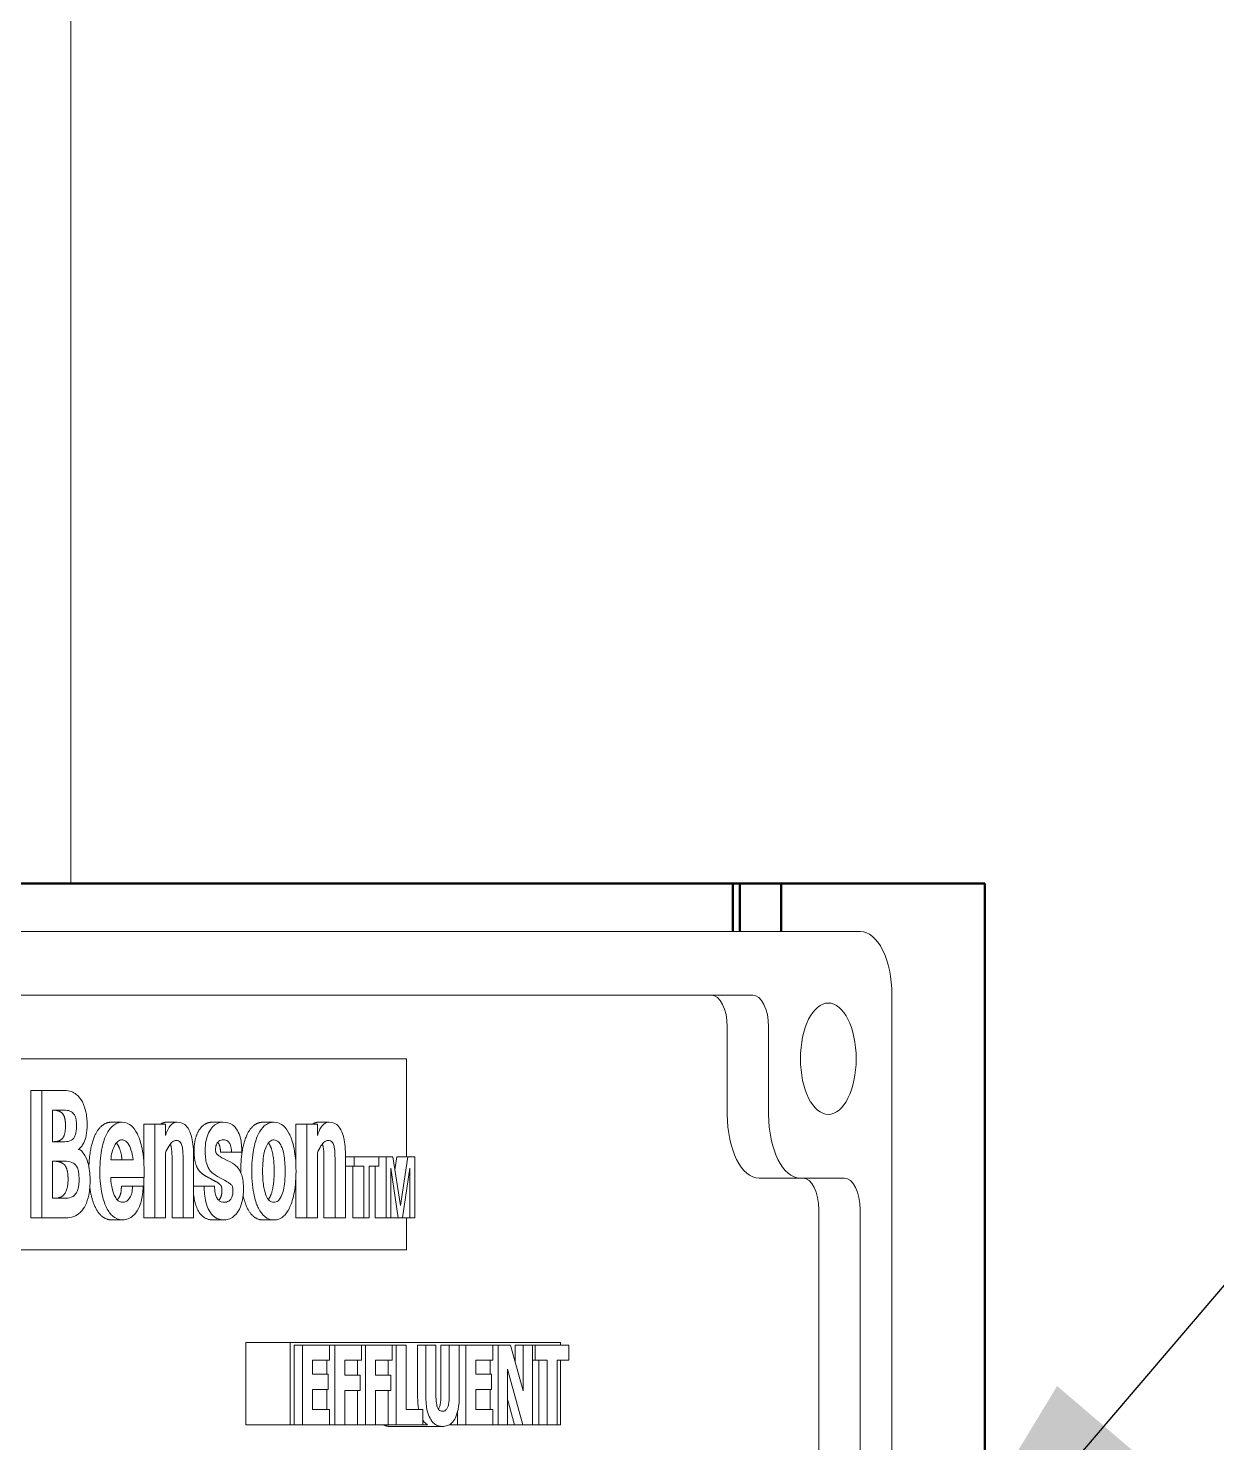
# Model space of a CAD drawing. Header units: inches. Extents: x 19 to 503, y 6 to 322.
# Drawn here: x 277.47 to 282.14, y 110.96 to 116.51 of the extents above; entities that cross this region are included whole.
import ezdxf

# ---------------------------------------------------------------- set-up
doc = ezdxf.new("R2010")
doc.units = ezdxf.units.IN
doc.header["$LTSCALE"] = 15
doc.header["$MEASUREMENT"] = 0
doc.layers.add('Symbol (ANSI)', color=7, linetype='Continuous', lineweight=25)
doc.layers.add('Visible (ANSI)', color=7, linetype='Continuous', lineweight=50)
doc.styles.add('MEMCOR Medium', font='arial.ttf')
doc.dimstyles.new('Default (ANSI)$7', dxfattribs={"dimscale": 15, "dimtxt": 0.15, "dimasz": 0.098425, "dimexe": 0.125, "dimexo": 0.0625, "dimgap": 0.031496, "dimtad": 0, "dimtih": 1, "dimtoh": 1, "dimdec": 4, "dimrnd": 1e-08, "dimzin": 3, "dimdsep": 46, "dimlunit": 5, "dimtxsty": 'MEMCOR Medium', "dimcen": 0.09, "dimdle": 0.393701, "dimclrd": 256, "dimclre": 256, "dimclrt": 256, "dimadec": 0, "dimazin": 1, "dimtfac": 0.8, "dimtofl": 0, "dimtmove": 0, "dimatfit": 3, "dimfxl": 1, "dimfrac": 1, "dimtolj": 1, "dimtzin": 4, "dimlwd": -1, "dimlwe": -1, "dimarcsym": 0})

msp = doc.modelspace()

# ---------------------------------------------------------------- linework, layer by layer
at = {"layer": 'Visible (ANSI)', "linetype": 'Continuous', "lineweight": 18}
for p, q in [((277.63798, 124.65094), (277.63798, 113.15094)), ((273.98775, 112.96344), (280.73775, 112.96344)), ((274.40963, 112.7134), (280.31588, 112.7134)), ((280.86275, 112.71344), (280.86275, 108.3483)), ((280.216, 112.24469), (280.216, 112.5884)), ((280.37838, 112.5884), (280.37838, 112.24469)), ((275.769, 112.4634), (278.9565, 112.4634)), ((278.9565, 112.4634), (278.9565, 112.0784)), ((277.48018, 111.8384), (277.48018, 112.3384)), ((277.48018, 112.3384), (277.52348, 112.3384)), ((277.52348, 112.3384), (277.52348, 111.8384)), ((277.61382, 112.3384), (277.52348, 112.3384)), ((277.56574, 112.26148), (277.61078, 112.26148)), ((277.56574, 112.13749), (277.56574, 112.26148)), ((277.79511, 112.21391), (277.83841, 112.21391)), ((278.01261, 112.21391), (278.05591, 112.21391)), ((278.19165, 112.21391), (278.23495, 112.21391)), ((278.39195, 112.21391), (278.43525, 112.21391)), ((278.60945, 112.21391), (278.65275, 112.21391)), ((277.92481, 112.04346), (277.92481, 112.20581)), ((277.92481, 112.20581), (277.96811, 112.20581)), ((278.00935, 112.20581), (277.96811, 112.20581)), ((277.96811, 112.20581), (277.96811, 111.8384)), ((278.00935, 112.16179), (278.00935, 112.20581)), ((278.52165, 112.20581), (278.56495, 112.20581)), ((278.52165, 112.04395), (278.52165, 112.20581)), ((278.60619, 112.20581), (278.56495, 112.20581)), ((278.56495, 112.20581), (278.56495, 111.8384)), ((278.60619, 112.16179), (278.60619, 112.20581)), ((277.61357, 112.13749), (277.56574, 112.13749)), ((277.66698, 112.10715), (277.66763, 112.10715)), ((278.22556, 112.0965), (278.26886, 112.0965)), ((278.26886, 112.0965), (278.3096, 112.0965)), ((277.56574, 112.06108), (277.61382, 112.06108)), ((277.56574, 111.91533), (277.56574, 112.06108)), ((277.88218, 112.06614), (277.79463, 112.06614)), ((278.00935, 111.8384), (278.00935, 112.09397)), ((278.03513, 111.8384), (278.03513, 112.07272)), ((278.07843, 112.07272), (278.07843, 111.8384)), ((278.11993, 111.8384), (278.11993, 112.07525)), ((278.60619, 111.8384), (278.60619, 112.09397)), ((278.63197, 111.8384), (278.63197, 112.07272)), ((278.67527, 112.07272), (278.67527, 111.8384)), ((278.71676, 112.0784), (278.75106, 112.0784)), ((278.71677, 111.8384), (278.71677, 112.07525)), ((278.71677, 112.04148), (278.75106, 112.04148)), ((278.74565, 111.8384), (278.74565, 112.04148)), ((278.84737, 112.0784), (278.75106, 112.0784)), ((278.75106, 112.0784), (278.75106, 112.04148)), ((278.75106, 112.04148), (278.78895, 112.04148)), ((278.78895, 112.04148), (278.78895, 111.8384)), ((278.80923, 112.04148), (278.84737, 112.04148)), ((278.80923, 111.8384), (278.80923, 112.04148)), ((278.83237, 111.8384), (278.83237, 112.04148)), ((278.84737, 112.04148), (278.84737, 112.0784)), ((278.84737, 112.0784), (278.87567, 112.0784)), ((278.90288, 112.0784), (278.87567, 112.0784)), ((278.87567, 112.0784), (278.87567, 111.8384)), ((278.93215, 111.8865), (278.90288, 112.0784)), ((278.91068, 112.02728), (278.91861, 112.0784)), ((278.91861, 112.0784), (278.96191, 112.0784)), ((278.96191, 112.0784), (278.93215, 111.8865)), ((278.98899, 112.0784), (278.96191, 112.0784)), ((278.98899, 111.8384), (278.98899, 112.0784)), ((277.79413, 111.99681), (277.9252, 111.99681)), ((277.92481, 111.8384), (277.92481, 111.99681)), ((277.9252, 111.99681), (277.9252, 112.0216)), ((278.52165, 111.8384), (278.52165, 112.00026)), ((278.89511, 112.03419), (278.92353, 111.8384)), ((278.89511, 111.8384), (278.89511, 112.03419)), ((278.9409, 111.8384), (278.96944, 112.03419)), ((278.96944, 112.03419), (278.96944, 111.8384)), ((280.341, 111.99469), (280.50338, 111.99469)), ((280.50338, 111.99469), (280.67523, 111.99469)), ((277.83635, 111.9629), (277.87965, 111.9629)), ((277.92191, 111.9629), (277.87965, 111.9629)), ((278.11993, 111.9629), (278.16081, 111.9629)), ((278.20206, 111.9629), (278.16081, 111.9629)), ((277.61837, 111.91533), (277.56574, 111.91533)), ((277.48018, 111.8384), (277.52348, 111.8384)), ((277.52348, 111.8384), (277.61837, 111.8384)), ((277.79814, 111.83031), (277.84144, 111.83031)), ((277.92481, 111.8384), (277.96811, 111.8384)), ((277.96811, 111.8384), (278.00935, 111.8384)), ((278.03513, 111.8384), (278.07843, 111.8384)), ((278.07843, 111.8384), (278.11993, 111.8384)), ((278.19722, 111.83031), (278.24052, 111.83031)), ((278.39195, 111.83031), (278.43525, 111.83031)), ((278.52165, 111.8384), (278.56495, 111.8384)), ((278.56495, 111.8384), (278.60619, 111.8384)), ((278.63197, 111.8384), (278.67527, 111.8384)), ((278.67527, 111.8384), (278.71677, 111.8384)), ((278.74565, 111.8384), (278.78895, 111.8384)), ((278.78895, 111.8384), (278.80923, 111.8384)), ((278.83237, 111.8384), (278.87567, 111.8384)), ((278.87567, 111.8384), (278.89511, 111.8384)), ((278.89511, 111.8384), (278.92353, 111.8384)), ((278.92353, 111.8384), (278.9409, 111.8384)), ((278.9409, 111.8384), (278.96944, 111.8384)), ((278.9565, 111.8384), (278.9565, 111.7134)), ((278.96944, 111.8384), (278.98899, 111.8384)), ((280.57535, 109.52517), (280.57535, 111.86969)), ((280.73773, 111.86969), (280.73773, 109.07061)), ((278.9565, 111.7134), (276.34372, 111.7134)), ((278.32535, 111.3484), (278.49856, 111.3484)), ((278.32535, 111.0259), (278.32535, 111.3484)), ((278.49856, 111.3484), (279.56106, 111.3484)), ((278.49856, 111.0259), (278.49856, 111.3484)), ((278.51479, 111.3389), (278.51479, 111.0259)), ((278.51479, 111.3389), (278.54727, 111.3389)), ((278.65304, 111.3389), (278.54727, 111.3389)), ((278.54727, 111.3389), (278.54727, 111.0259)), ((278.65304, 111.3389), (278.67505, 111.3389)), ((278.65304, 111.2793), (278.65304, 111.3389)), ((278.77981, 111.3389), (278.67505, 111.3389)), ((278.67505, 111.3389), (278.67505, 111.0259)), ((278.77981, 111.3389), (278.79547, 111.3389)), ((278.77981, 111.2793), (278.77981, 111.3389)), ((278.90023, 111.3389), (278.79547, 111.3389)), ((278.79547, 111.3389), (278.79547, 111.0259)), ((278.90023, 111.2793), (278.90023, 111.3389)), ((278.90023, 111.3389), (278.9159, 111.3389)), ((278.95521, 111.3389), (278.9159, 111.3389)), ((278.9159, 111.3389), (278.9159, 111.0259)), ((278.95521, 111.08551), (278.95521, 111.3389)), ((278.99966, 111.3389), (278.99966, 111.13903)), ((278.99966, 111.3389), (279.03214, 111.3389)), ((279.07145, 111.3389), (279.03214, 111.3389)), ((279.03214, 111.3389), (279.03214, 111.13903)), ((279.07145, 111.1436), (279.07145, 111.3389)), ((279.09148, 111.3389), (279.09148, 111.1436)), ((279.09148, 111.3389), (279.12396, 111.3389)), ((279.16327, 111.3389), (279.12396, 111.3389)), ((279.12396, 111.3389), (279.12396, 111.1436)), ((279.16327, 111.3389), (279.18883, 111.3389)), ((279.16327, 111.13928), (279.16327, 111.3389)), ((279.2946, 111.3389), (279.18883, 111.3389)), ((279.18883, 111.3389), (279.18883, 111.0259)), ((279.2946, 111.3389), (279.31661, 111.3389)), ((279.2946, 111.2793), (279.2946, 111.3389)), ((279.3648, 111.3389), (279.31661, 111.3389)), ((279.31661, 111.3389), (279.31661, 111.0259)), ((279.41477, 111.15958), (279.3648, 111.3389)), ((279.3823, 111.3389), (279.3823, 111.27613)), ((279.3823, 111.3389), (279.41477, 111.3389)), ((279.45066, 111.3389), (279.41477, 111.3389)), ((279.41477, 111.3389), (279.41477, 111.15958)), ((279.45066, 111.0259), (279.45066, 111.3389)), ((279.45066, 111.3389), (279.46164, 111.3389)), ((279.59354, 111.3389), (279.46164, 111.3389)), ((279.46164, 111.3389), (279.46164, 111.2793)), ((279.56106, 111.3484), (279.56106, 111.3389)), ((279.59354, 111.2793), (279.59354, 111.3389)), ((278.58633, 111.22426), (278.58633, 111.2793)), ((278.58633, 111.2793), (278.65304, 111.2793)), ((278.64257, 111.2793), (278.64257, 111.22426)), ((278.71411, 111.2202), (278.71411, 111.2793)), ((278.71411, 111.2793), (278.77981, 111.2793)), ((278.763, 111.2793), (278.763, 111.2202)), ((278.83453, 111.2793), (278.90023, 111.2793)), ((278.83453, 111.2202), (278.83453, 111.2793)), ((278.88342, 111.2793), (278.88342, 111.2202)), ((279.22789, 111.22426), (279.22789, 111.2793)), ((279.22789, 111.2793), (279.2946, 111.2793)), ((279.28414, 111.2793), (279.28414, 111.22426)), ((279.45066, 111.2793), (279.46164, 111.2793)), ((279.46164, 111.2793), (279.50793, 111.2793)), ((279.47545, 111.2793), (279.47545, 111.0259)), ((279.50793, 111.2793), (279.50793, 111.0259)), ((279.54725, 111.0259), (279.54725, 111.2793)), ((279.54725, 111.2793), (279.59354, 111.2793)), ((279.56106, 111.2793), (279.56106, 111.0259)), ((278.64784, 111.22426), (278.58633, 111.22426)), ((278.64784, 111.16465), (278.64784, 111.22426)), ((278.77461, 111.2202), (278.71411, 111.2202)), ((278.77461, 111.16059), (278.77461, 111.2202)), ((278.89503, 111.2202), (278.83453, 111.2202)), ((278.89503, 111.16059), (278.89503, 111.2202)), ((279.2894, 111.22426), (279.22789, 111.22426)), ((279.2894, 111.16465), (279.2894, 111.22426)), ((279.3525, 111.0259), (279.3525, 111.24404)), ((279.3525, 111.24404), (279.41287, 111.0259)), ((278.58633, 111.08551), (278.58633, 111.16465)), ((278.58633, 111.16465), (278.64784, 111.16465)), ((278.64257, 111.16465), (278.64257, 111.08551)), ((278.71411, 111.0259), (278.71411, 111.16059)), ((278.71411, 111.16059), (278.77461, 111.16059)), ((278.763, 111.16059), (278.763, 111.0259)), ((278.83453, 111.0259), (278.83453, 111.16059)), ((278.83453, 111.16059), (278.89503, 111.16059)), ((278.88342, 111.16059), (278.88342, 111.0259)), ((279.22789, 111.16465), (279.2894, 111.16465)), ((279.22789, 111.08551), (279.22789, 111.16465)), ((279.28414, 111.16465), (279.28414, 111.08551)), ((279.3525, 111.12669), (279.38039, 111.0259)), ((278.65304, 111.08551), (278.58633, 111.08551)), ((278.65304, 111.0259), (278.65304, 111.08551)), ((279.02027, 111.08551), (278.95521, 111.08551)), ((279.02027, 111.0259), (279.02027, 111.08551)), ((279.15636, 111.0757), (279.15636, 111.0259)), ((279.2946, 111.08551), (279.22789, 111.08551)), ((279.2946, 111.0259), (279.2946, 111.08551)), ((278.32535, 111.0259), (278.49856, 111.0259)), ((278.51479, 111.0259), (278.49856, 111.0259)), ((278.51479, 111.0259), (278.54727, 111.0259)), ((278.54727, 111.0259), (278.65304, 111.0259)), ((278.65304, 111.0259), (278.67505, 111.0259)), ((278.67505, 111.0259), (278.71411, 111.0259)), ((278.763, 111.0259), (278.71411, 111.0259)), ((278.763, 111.0259), (278.79547, 111.0259)), ((278.79547, 111.0259), (278.83453, 111.0259)), ((278.88342, 111.0259), (278.83453, 111.0259)), ((278.88342, 111.0259), (278.9159, 111.0259)), ((278.89202, 111.01931), (279.0977, 111.01931)), ((278.9159, 111.0259), (279.02027, 111.0259)), ((279.03899, 111.0259), (279.02027, 111.0259)), ((279.15636, 111.0259), (279.12424, 111.0259)), ((279.15636, 111.0259), (279.18883, 111.0259)), ((279.18883, 111.0259), (279.2946, 111.0259)), ((279.2946, 111.0259), (279.31661, 111.0259)), ((279.31661, 111.0259), (279.3525, 111.0259)), ((279.38039, 111.0259), (279.3525, 111.0259)), ((279.38039, 111.0259), (279.41287, 111.0259)), ((279.41287, 111.0259), (279.45066, 111.0259)), ((279.47545, 111.0259), (279.45066, 111.0259)), ((279.47545, 111.0259), (279.50793, 111.0259)), ((279.50793, 111.0259), (279.54725, 111.0259)), ((279.56106, 111.0259), (279.54725, 111.0259))]:
    msp.add_line(p, q, dxfattribs=at)
at = {"layer": 'Visible (ANSI)'}
for p, q in [((280.23792, 113.15094), (273.83792, 113.15094)), ((280.23792, 112.96344), (280.23792, 113.15094)), ((280.23792, 113.15094), (280.26554, 113.15094)), ((280.26554, 113.15094), (280.42792, 113.15094)), ((280.26554, 112.96344), (280.26554, 113.15094)), ((280.42792, 113.15094), (280.42792, 112.96344)), ((281.1696, 113.15094), (280.42792, 113.15094)), ((281.1696, 113.15094), (281.22821, 113.15094)), ((281.22821, 110.65094), (281.22821, 113.15094))]:
    msp.add_line(p, q, dxfattribs=at)
at = {"layer": 'Visible (ANSI)', "linetype": 'Continuous', "lineweight": 18}
for centre, major_axis in [((280.73775, 112.71344), (0, 0.25)), ((280.1535, 112.5884), (0, 0.125)), ((280.31588, 112.5884), (0, 0.125)), ((280.341, 112.24469), (0, -0.25)), ((280.50338, 112.24469), (0, -0.25)), ((280.51285, 111.86969), (0, 0.125)), ((280.67523, 111.86969), (0, 0.125))]:
    msp.add_ellipse(centre, major_axis=major_axis, ratio=0.5, start_param=4.712389, end_param=6.2831853, dxfattribs=at)
msp.add_ellipse((280.61275, 112.46344), major_axis=(0, 0.21875), ratio=0.5, dxfattribs=at)
for points, degree, knots in [([(277.70162, 112.20581), (277.70162, 112.21449), (277.70123, 112.22311), (277.69953, 112.23979), (277.69828, 112.2477), (277.69418, 112.26613), (277.69011, 112.28016), (277.67676, 112.30537), (277.66871, 112.31568), (277.64805, 112.33164), (277.63354, 112.3384), (277.61382, 112.3384)], 3, [-1.370222, -1.370222, -1.370222, -1.370222, -1.1336769, -1.1336769, -0.906032, -0.906032, -0.5838602, -0.5838602, -0.3005043, -0.3005043, 0, 0, 0, 0]), ([(277.61078, 112.26148), (277.61834, 112.26148), (277.62684, 112.26062), (277.63794, 112.25605), (277.64295, 112.25343), (277.65054, 112.24527), (277.65269, 112.24146), (277.65634, 112.23322), (277.65746, 112.22846), (277.65946, 112.21668), (277.65987, 112.20823), (277.65987, 112.20025)], 3, [-0.21788398, -0.21788398, -0.21788398, -0.21788398, -0.15149232, -0.15149232, -0.11874939, -0.11874939, -0.09464191, -0.09464191, -0.06081224, -0.06081224, 0, 0, 0, 0]), ([(277.70855, 112.03883), (277.70951, 112.07299), (277.72071, 112.13699), (277.74374, 112.18658), (277.77613, 112.21391), (277.79511, 112.21391)], 2, [0.1935585, 0.1935585, 0.1935585, 1, 2, 3, 4, 4, 4]), ([(277.83841, 112.21391), (277.83215, 112.21391), (277.82594, 112.2128), (277.81314, 112.20773), (277.8075, 112.20393), (277.7931, 112.19153), (277.78459, 112.18021), (277.77139, 112.15354), (277.76473, 112.1363), (277.75515, 112.08907), (277.75162, 112.06074), (277.75162, 112.02211)], 3, [-1.4919316, -1.4919316, -1.4919316, -1.4919316, -1.2903014, -1.2903014, -1.0712515, -1.0712515, -0.6411915, -0.6411915, -0.2943902, -0.2943902, 0, 0, 0, 0]), ([(277.9252, 112.0216), (277.9252, 112.03908), (277.92448, 112.05661), (277.92078, 112.09416), (277.91789, 112.10904), (277.91072, 112.1408), (277.90471, 112.15649), (277.8919, 112.18213), (277.88367, 112.19287), (277.86629, 112.20716), (277.85463, 112.21391), (277.83841, 112.21391)], 3, [-0.95374288, -0.95374288, -0.95374288, -0.95374288, -0.86423892, -0.86423892, -0.75775194, -0.75775194, -0.52950742, -0.52950742, -0.24718032, -0.24718032, 0, 0, 0, 0]), ([(278.05591, 112.21391), (278.04989, 112.21391), (278.0439, 112.21245), (278.03279, 112.20563), (278.02786, 112.20067), (278.01762, 112.18525), (278.01303, 112.1742), (278.00935, 112.16179)], 3, [-0.28699786, -0.28699786, -0.28699786, -0.28699786, -0.19530538, -0.19530538, -0.10997007, -0.10997007, 0, 0, 0, 0]), ([(278.11993, 112.07525), (278.11993, 112.08957), (278.11942, 112.10418), (278.11695, 112.13031), (278.1152, 112.14222), (278.10987, 112.16472), (278.10632, 112.17498), (278.09687, 112.19291), (278.0912, 112.19971), (278.07578, 112.21148), (278.0657, 112.21391), (278.05591, 112.21391)], 3, [-0.54983804, -0.54983804, -0.54983804, -0.54983804, -0.44076065, -0.44076065, -0.34737427, -0.34737427, -0.25125884, -0.25125884, -0.14914917, -0.14914917, 0, 0, 0, 0]), ([(278.23495, 112.21391), (278.22783, 112.21391), (278.22071, 112.21258), (278.20582, 112.20589), (278.19969, 112.20075), (278.19073, 112.19183), (278.18439, 112.18428), (278.1736, 112.16169), (278.17061, 112.15078), (278.16626, 112.1299), (278.16511, 112.11694), (278.16511, 112.10359)], 3, [-0.38018483, -0.38018483, -0.38018483, -0.38018483, -0.3198985, -0.3198985, -0.251009, -0.251009, -0.1723725, -0.1723725, -0.1017229, -0.1017229, 0, 0, 0, 0]), ([(278.3096, 112.0965), (278.30947, 112.10653), (278.30894, 112.1166), (278.30686, 112.13522), (278.30542, 112.14379), (278.30062, 112.16324), (278.29685, 112.17309), (278.28638, 112.19135), (278.27965, 112.19837), (278.26069, 112.21136), (278.2474, 112.21391), (278.23495, 112.21391)], 3, [-0.54588742, -0.54588742, -0.54588742, -0.54588742, -0.46963717, -0.46963717, -0.40090481, -0.40090481, -0.30477701, -0.30477701, -0.18967669, -0.18967669, 0, 0, 0, 0]), ([(278.43525, 112.21391), (278.4286, 112.21391), (278.42197, 112.21278), (278.40816, 112.20744), (278.4022, 112.20334), (278.38878, 112.19178), (278.38103, 112.18138), (278.36848, 112.15587), (278.36181, 112.13834), (278.35227, 112.09159), (278.34846, 112.06288), (278.34846, 112.02211)], 3, [-1.568013, -1.568013, -1.568013, -1.568013, -1.3597383, -1.3597383, -1.1270748, -1.1270748, -0.6933324, -0.6933324, -0.3106443, -0.3106443, 0, 0, 0, 0]), ([(278.52204, 112.02211), (278.52204, 112.03955), (278.52133, 112.05705), (278.51764, 112.09422), (278.5148, 112.10897), (278.50694, 112.14354), (278.50039, 112.15882), (278.48875, 112.18213), (278.48051, 112.19287), (278.46313, 112.20716), (278.45147, 112.21391), (278.43525, 112.21391)], 3, [-0.85465869, -0.85465869, -0.85465869, -0.85465869, -0.78871843, -0.78871843, -0.71138856, -0.71138856, -0.52950742, -0.52950742, -0.24718032, -0.24718032, 0, 0, 0, 0]), ([(278.65275, 112.21391), (278.64674, 112.21391), (278.64074, 112.21245), (278.62963, 112.20563), (278.6247, 112.20067), (278.61447, 112.18525), (278.60987, 112.1742), (278.60619, 112.16179)], 3, [-0.28699786, -0.28699786, -0.28699786, -0.28699786, -0.19530538, -0.19530538, -0.10997007, -0.10997007, 0, 0, 0, 0]), ([(278.71677, 112.07525), (278.71677, 112.08957), (278.71626, 112.10418), (278.7138, 112.13031), (278.71204, 112.14222), (278.70672, 112.16472), (278.70316, 112.17498), (278.69371, 112.19291), (278.68804, 112.19971), (278.67262, 112.21148), (278.66254, 112.21391), (278.65275, 112.21391)], 3, [-0.54983804, -0.54983804, -0.54983804, -0.54983804, -0.44076065, -0.44076065, -0.34737427, -0.34737427, -0.25125884, -0.25125884, -0.14914917, -0.14914917, 0, 0, 0, 0]), ([(277.65987, 112.20025), (277.65987, 112.19415), (277.65961, 112.18797), (277.65838, 112.17682), (277.6575, 112.17179), (277.65478, 112.162), (277.65292, 112.15758), (277.64869, 112.15088), (277.64563, 112.14704), (277.63265, 112.13901), (277.62298, 112.13749), (277.61357, 112.13749)], 3, [-0.57094697, -0.57094697, -0.57094697, -0.57094697, -0.45361238, -0.45361238, -0.35124457, -0.35124457, -0.23793649, -0.23793649, -0.14355336, -0.14355336, 0, 0, 0, 0]), ([(277.66696, 112.10713), (277.67114, 112.11), (277.67522, 112.11362), (277.68248, 112.12234), (277.68568, 112.12724), (277.69256, 112.14127), (277.69563, 112.15083), (277.70057, 112.17558), (277.70162, 112.19074), (277.70162, 112.20581)], 3, [-0.33200445, -0.33200445, -0.33200445, -0.33200445, -0.26455828, -0.26455828, -0.20299351, -0.20299351, -0.11486081, -0.11486081, 0, 0, 0, 0]), ([(277.71326, 111.9882), (277.71326, 111.99997), (277.71253, 112.01156), (277.70961, 112.03466), (277.70749, 112.0453), (277.70078, 112.06737), (277.69545, 112.08004), (277.68229, 112.09928), (277.67845, 112.10256), (277.67312, 112.10622), (277.67007, 112.10731), (277.66696, 112.10713)], 3, [-0.23640494, -0.23640494, -0.23640494, -0.23640494, -0.1893821, -0.1893821, -0.14123145, -0.14123145, -0.08584592, -0.08584592, -0.04752019, -0.04752019, 0, 0, 0, 0]), ([(277.79463, 112.06614), (277.79555, 112.0767), (277.79713, 112.08692), (277.80191, 112.1056), (277.80492, 112.11371), (277.81265, 112.12858), (277.81699, 112.13429), (277.82703, 112.14263), (277.83264, 112.14458), (277.83841, 112.14458)], 3, [-0.31166749, -0.31166749, -0.31166749, -0.31166749, -0.23705054, -0.23705054, -0.16576507, -0.16576507, -0.0878526, -0.0878526, 0, 0, 0, 0]), ([(277.83888, 112.06614), (277.83534, 112.10004), (277.8204, 112.12863), (277.81666, 112.13316)], 2, [0, 0, 0, 1, 1.2837697, 1.2837697, 1.2837697]), ([(277.83841, 112.14458), (277.84251, 112.14458), (277.84658, 112.1436), (277.8543, 112.13922), (277.85783, 112.13601), (277.8672, 112.12373), (277.87141, 112.11333), (277.87801, 112.09401), (277.88068, 112.08051), (277.88218, 112.06614)], 3, [-0.25145744, -0.25145744, -0.25145744, -0.25145744, -0.21404187, -0.21404187, -0.17828382, -0.17828382, -0.11189925, -0.11189925, 0, 0, 0, 0]), ([(278.00935, 112.09397), (278.01354, 112.10367), (278.01821, 112.11301), (278.02754, 112.12743), (278.0322, 112.13314), (278.04176, 112.14059), (278.04648, 112.14255), (278.05136, 112.14255)], 3, [-0.25414778, -0.25414778, -0.25414778, -0.25414778, -0.15637481, -0.15637481, -0.07435436, -0.07435436, 0, 0, 0, 0]), ([(278.03513, 112.07272), (278.03513, 112.11219), (278.02875, 112.12782), (278.02856, 112.12825)], 2, [0, 0, 0, 1, 1.0292081, 1.0292081, 1.0292081]), ([(278.05136, 112.14255), (278.05445, 112.14255), (278.05763, 112.14205), (278.06324, 112.13948), (278.06576, 112.13763), (278.07018, 112.13206), (278.07163, 112.12901), (278.07439, 112.12166), (278.07556, 112.11589), (278.07792, 112.09915), (278.07843, 112.08583), (278.07843, 112.07272)], 3, [-0.24371502, -0.24371502, -0.24371502, -0.24371502, -0.20910445, -0.20910445, -0.17940168, -0.17940168, -0.15075746, -0.15075746, -0.09989135, -0.09989135, 0, 0, 0, 0]), ([(278.16511, 112.10359), (278.16511, 112.09376), (278.16552, 112.08368), (278.16745, 112.06699), (278.16879, 112.059), (278.17463, 112.03929), (278.17883, 112.03231), (278.1856, 112.02223), (278.19304, 112.01099), (278.22483, 111.99478)], 3, [-1.2875863, -1.2875863, -1.2875863, -1.2875863, -1.0076389, -1.0076389, -0.799535, -0.799535, -0.4999173, -0.4999173, 0, 0, 0, 0]), ([(278.25216, 112.06411), (278.23455, 112.07257), (278.22527, 112.07781), (278.21436, 112.08543), (278.21176, 112.08791), (278.2092, 112.09134), (278.20842, 112.09257), (278.20754, 112.09464), (278.20729, 112.09541), (278.20634, 112.10011), (278.20636, 112.10448), (278.20636, 112.10865)], 3, [-0.13142024, -0.13142024, -0.13142024, -0.13142024, -0.08573718, -0.08573718, -0.05237585, -0.05237585, -0.03859982, -0.03859982, -0.03172813, -0.03172813, 0, 0, 0, 0]), ([(278.20636, 112.10865), (278.20636, 112.11081), (278.20646, 112.11295), (278.20692, 112.11709), (278.20725, 112.11904), (278.20855, 112.12441), (278.20976, 112.12741), (278.21345, 112.13397), (278.21628, 112.13695), (278.22475, 112.14328), (278.23121, 112.14458), (278.23723, 112.14458)], 3, [-0.1993324, -0.1993324, -0.1993324, -0.1993324, -0.18286786, -0.18286786, -0.16704919, -0.16704919, -0.13742315, -0.13742315, -0.09174875, -0.09174875, 0, 0, 0, 0]), ([(278.23723, 112.14458), (278.24328, 112.14458), (278.24923, 112.14313), (278.25696, 112.13699), (278.25941, 112.13415), (278.26358, 112.12667), (278.26518, 112.12231), (278.2679, 112.11083), (278.26863, 112.10368), (278.26886, 112.0965)], 3, [-0.22338557, -0.22338557, -0.22338557, -0.22338557, -0.14005983, -0.14005983, -0.09676592, -0.09676592, -0.05477189, -0.05477189, 0, 0, 0, 0]), ([(278.39097, 112.02211), (278.39097, 112.03559), (278.39141, 112.04957), (278.39389, 112.07656), (278.39573, 112.08674), (278.40049, 112.10789), (278.40391, 112.11645), (278.41118, 112.13103), (278.41543, 112.13569), (278.42406, 112.14278), (278.4296, 112.14458), (278.43525, 112.14458)], 3, [-0.22807944, -0.22807944, -0.22807944, -0.22807944, -0.20529475, -0.20529475, -0.18174805, -0.18174805, -0.14222138, -0.14222138, -0.08603821, -0.08603821, 0, 0, 0, 0]), ([(278.43623, 112.02211), (278.43623, 112.05349), (278.4294, 112.09954), (278.41921, 112.12611), (278.41356, 112.13309)], 2, [0, 0, 0, 1, 2, 2.7505137, 2.7505137, 2.7505137]), ([(278.43525, 112.14458), (278.43836, 112.14458), (278.44145, 112.144), (278.44832, 112.14115), (278.45115, 112.13889), (278.45736, 112.13324), (278.46115, 112.12763), (278.46876, 112.11119), (278.47189, 112.09985), (278.47781, 112.06907), (278.47953, 112.04786), (278.47953, 112.02211)], 3, [-0.48525635, -0.48525635, -0.48525635, -0.48525635, -0.45378412, -0.45378412, -0.41435583, -0.41435583, -0.32082838, -0.32082838, -0.19619361, -0.19619361, 0, 0, 0, 0]), ([(278.60619, 112.09397), (278.61039, 112.10367), (278.61505, 112.11301), (278.62438, 112.12743), (278.62904, 112.13314), (278.6386, 112.14059), (278.64332, 112.14255), (278.6482, 112.14255)], 3, [-0.25414778, -0.25414778, -0.25414778, -0.25414778, -0.15637481, -0.15637481, -0.07435436, -0.07435436, 0, 0, 0, 0]), ([(278.63197, 112.07272), (278.63197, 112.11219), (278.62559, 112.12782), (278.6254, 112.12825)], 2, [0, 0, 0, 1, 1.0292081, 1.0292081, 1.0292081]), ([(278.6482, 112.14255), (278.65129, 112.14255), (278.65448, 112.14205), (278.66008, 112.13948), (278.6626, 112.13763), (278.66702, 112.13206), (278.66847, 112.12901), (278.67123, 112.12166), (278.6724, 112.11589), (278.67476, 112.09915), (278.67527, 112.08583), (278.67527, 112.07272)], 3, [-0.24371502, -0.24371502, -0.24371502, -0.24371502, -0.20910445, -0.20910445, -0.17940168, -0.17940168, -0.15075746, -0.15075746, -0.09989135, -0.09989135, 0, 0, 0, 0]), ([(277.61382, 112.06108), (277.62269, 112.06108), (277.63298, 112.06009), (277.64434, 112.05516), (277.65058, 112.05231), (277.65793, 112.0443), (277.66082, 112.04065), (277.66589, 112.02882), (277.66716, 112.02291), (277.66948, 112.00863), (277.66999, 111.99815), (277.66999, 111.9882)], 3, [-0.6272169, -0.6272169, -0.6272169, -0.6272169, -0.26355814, -0.26355814, -0.15353099, -0.15353099, -0.11423277, -0.11423277, -0.07579761, -0.07579761, 0, 0, 0, 0]), ([(278.31567, 111.95025), (278.31567, 111.96054), (278.31519, 111.97098), (278.31258, 111.99234), (278.31058, 112.00033), (278.30514, 112.01792), (278.30068, 112.02513), (278.29398, 112.03477), (278.2849, 112.04835), (278.25216, 112.06411)], 3, [-1.2657917, -1.2657917, -1.2657917, -1.2657917, -1.0996458, -1.0996458, -0.9109767, -0.9109767, -0.5131931, -0.5131931, 0, 0, 0, 0]), ([(277.61837, 111.8384), (277.62864, 111.8384), (277.63913, 111.83984), (277.65783, 111.84675), (277.66635, 111.85168), (277.68416, 111.86831), (277.69061, 111.87898), (277.70057, 111.8992), (277.70491, 111.91255), (277.71179, 111.94682), (277.71326, 111.96753), (277.71326, 111.9882)], 3, [-0.53495775, -0.53495775, -0.53495775, -0.53495775, -0.44787355, -0.44787355, -0.37373116, -0.37373116, -0.28123866, -0.28123866, -0.15754897, -0.15754897, 0, 0, 0, 0]), ([(277.66999, 111.9882), (277.66999, 111.98217), (277.66973, 111.97611), (277.66851, 111.96484), (277.66763, 111.95966), (277.66464, 111.94791), (277.66228, 111.94202), (277.65554, 111.93058), (277.65101, 111.92607), (277.63756, 111.91705), (277.62753, 111.91533), (277.61837, 111.91533)], 3, [-0.36121747, -0.36121747, -0.36121747, -0.36121747, -0.31540639, -0.31540639, -0.27371794, -0.27371794, -0.21535664, -0.21535664, -0.13952164, -0.13952164, 0, 0, 0, 0]), ([(277.75162, 112.02211), (277.75162, 112.00535), (277.75227, 111.98845), (277.75491, 111.96111), (277.75679, 111.94599), (277.76609, 111.90425), (277.7728, 111.8883), (277.78526, 111.86342), (277.79384, 111.85222), (277.81177, 111.83754), (277.82404, 111.83031), (277.84144, 111.83031)], 3, [-1.1520732, -1.1520732, -1.1520732, -1.1520732, -0.9328917, -0.9328917, -0.7880369, -0.7880369, -0.5752915, -0.5752915, -0.2652163, -0.2652163, 0, 0, 0, 0]), ([(277.84144, 111.89964), (277.83543, 111.89964), (277.82948, 111.9014), (277.82021, 111.9086), (277.81534, 111.91353), (277.80744, 111.92873), (277.80334, 111.93801), (277.79818, 111.96191), (277.79491, 111.97848), (277.79413, 111.99681)], 3, [-1.9615665, -1.9615665, -1.9615665, -1.9615665, -1.0582577, -1.0582577, -0.4670175, -0.4670175, -0.1401197, -0.1401197, 0, 0, 0, 0]), ([(278.22483, 111.99478), (278.25202, 111.98017), (278.25706, 111.97704), (278.26375, 111.97249), (278.26706, 111.9697), (278.2706, 111.96486), (278.2716, 111.96322), (278.27281, 111.96023), (278.27336, 111.95856), (278.27428, 111.9522), (278.27443, 111.94824), (278.27443, 111.94468)], 3, [-0.25725817, -0.25725817, -0.25725817, -0.25725817, -0.18813961, -0.18813961, -0.0889801, -0.0889801, -0.05025383, -0.05025383, -0.02716615, -0.02716615, 0, 0, 0, 0]), ([(278.34846, 112.02211), (278.34846, 112.00469), (278.34914, 111.98712), (278.35257, 111.9516), (278.35512, 111.93733), (278.36303, 111.90195), (278.36934, 111.88653), (278.38154, 111.86211), (278.3898, 111.85133), (278.41058, 111.83426), (278.42279, 111.83031), (278.43525, 111.83031)], 3, [-0.55980761, -0.55980761, -0.55980761, -0.55980761, -0.50875224, -0.50875224, -0.45381362, -0.45381362, -0.34349131, -0.34349131, -0.18984497, -0.18984497, 0, 0, 0, 0]), ([(278.43525, 111.89964), (278.43201, 111.89964), (278.42876, 111.9002), (278.42178, 111.90309), (278.41897, 111.90537), (278.41247, 111.91154), (278.40849, 111.91773), (278.402, 111.93211), (278.3985, 111.94199), (278.39289, 111.97381), (278.39097, 111.99394), (278.39097, 112.02211)], 3, [-0.87203894, -0.87203894, -0.87203894, -0.87203894, -0.78771678, -0.78771678, -0.6866217, -0.6866217, -0.43703151, -0.43703151, -0.21462671, -0.21462671, 0, 0, 0, 0]), ([(278.41355, 111.91102), (278.41918, 111.91796), (278.4294, 111.94417), (278.43623, 111.99073), (278.43623, 112.02211)], 2, [1.2442644, 1.2442644, 1.2442644, 2, 3, 4, 4, 4]), ([(278.43525, 111.83031), (278.44177, 111.83031), (278.44827, 111.83142), (278.46204, 111.83673), (278.46795, 111.84084), (278.48129, 111.8522), (278.48916, 111.86275), (278.50186, 111.88852), (278.50865, 111.90622), (278.51826, 111.95327), (278.52204, 111.98191), (278.52204, 112.02211)], 3, [-1.5276483, -1.5276483, -1.5276483, -1.5276483, -1.3381229, -1.3381229, -1.1202131, -1.1202131, -0.6861054, -0.6861054, -0.3063334, -0.3063334, 0, 0, 0, 0]), ([(278.47953, 112.02211), (278.47953, 112.00854), (278.47905, 111.99462), (278.47638, 111.96673), (278.47437, 111.95619), (278.47092, 111.94097), (278.46809, 111.93078), (278.45939, 111.91333), (278.45519, 111.90863), (278.44644, 111.90144), (278.4409, 111.89964), (278.43525, 111.89964)], 3, [-0.32292491, -0.32292491, -0.32292491, -0.32292491, -0.26803034, -0.26803034, -0.20810232, -0.20810232, -0.14408696, -0.14408696, -0.08609636, -0.08609636, 0, 0, 0, 0]), ([(277.79814, 111.83031), (277.77815, 111.83031), (277.745, 111.85612), (277.72122, 111.90622), (277.71327, 111.94955), (277.71212, 111.95828)], 2, [0, 0, 0, 1, 2, 3, 3.2321236, 3.2321236, 3.2321236]), ([(277.8199, 111.90936), (277.82216, 111.91159), (277.82952, 111.9214), (277.83584, 111.94063), (277.83635, 111.9629)], 2, [1.6157242, 1.6157242, 1.6157242, 2, 3, 4, 4, 4]), ([(277.84144, 111.83031), (277.84881, 111.83031), (277.85613, 111.83165), (277.869, 111.83689), (277.87596, 111.8407), (277.88882, 111.85258), (277.89629, 111.86096), (277.90879, 111.88632), (277.91208, 111.89713), (277.91803, 111.91862), (277.92061, 111.93973), (277.92191, 111.9629)], 3, [-0.51058672, -0.51058672, -0.51058672, -0.51058672, -0.39585732, -0.39585732, -0.30581684, -0.30581684, -0.23379286, -0.23379286, -0.17764071, -0.17764071, 0, 0, 0, 0]), ([(277.87965, 111.9629), (277.87941, 111.95206), (277.87867, 111.94263), (277.87702, 111.93477), (277.87578, 111.929), (277.86927, 111.91603), (277.86529, 111.91092), (277.85632, 111.90344), (277.84964, 111.89964), (277.84144, 111.89964)], 3, [-1.3567512, -1.3567512, -1.3567512, -1.3567512, -0.3873837, -0.3873837, -0.2508201, -0.2508201, -0.1248926, -0.1248926, 0, 0, 0, 0]), ([(278.16081, 111.9629), (278.16146, 111.94167), (278.16357, 111.92028), (278.17133, 111.88804), (278.17552, 111.8765), (278.18697, 111.85564), (278.19411, 111.84765), (278.21402, 111.83321), (278.2276, 111.83031), (278.24052, 111.83031)], 3, [-0.59438034, -0.59438034, -0.59438034, -0.59438034, -0.43251436, -0.43251436, -0.32221188, -0.32221188, -0.19691631, -0.19691631, 0, 0, 0, 0]), ([(278.24027, 111.89964), (278.23624, 111.89964), (278.23212, 111.90018), (278.22479, 111.9028), (278.22145, 111.90466), (278.21528, 111.91024), (278.21249, 111.91388), (278.20771, 111.92344), (278.2059, 111.92906), (278.20283, 111.94403), (278.20213, 111.95353), (278.20206, 111.9629)], 3, [-0.28766975, -0.28766975, -0.28766975, -0.28766975, -0.22628413, -0.22628413, -0.17429096, -0.17429096, -0.12317528, -0.12317528, -0.07139216, -0.07139216, 0, 0, 0, 0]), ([(278.2185, 111.90733), (278.22096, 111.9097), (278.23112, 111.92596), (278.23112, 111.94468)], 2, [0.7643951, 0.7643951, 0.7643951, 1, 2, 2, 2]), ([(278.27443, 111.94468), (278.27443, 111.94167), (278.27427, 111.93869), (278.27359, 111.93288), (278.27308, 111.93014), (278.27107, 111.92225), (278.26914, 111.91777), (278.26526, 111.91115), (278.26257, 111.90721), (278.25229, 111.90068), (278.24601, 111.89964), (278.24027, 111.89964)], 3, [-0.37407352, -0.37407352, -0.37407352, -0.37407352, -0.32070998, -0.32070998, -0.2684757, -0.2684757, -0.16378491, -0.16378491, -0.08757363, -0.08757363, 0, 0, 0, 0]), ([(278.24052, 111.83031), (278.24775, 111.83031), (278.25497, 111.83159), (278.27, 111.83791), (278.27621, 111.84273), (278.28773, 111.85345), (278.2942, 111.86189), (278.30603, 111.88521), (278.30946, 111.89802), (278.31432, 111.92127), (278.31567, 111.93549), (278.31567, 111.95025)], 3, [-0.34325641, -0.34325641, -0.34325641, -0.34325641, -0.30358155, -0.30358155, -0.25897778, -0.25897778, -0.19201791, -0.19201791, -0.11243143, -0.11243143, 0, 0, 0, 0]), ([(278.39195, 111.83031), (278.37246, 111.83031), (278.34033, 111.85612), (278.32008, 111.9002), (278.31437, 111.92592)], 2, [0, 0, 0, 1, 2, 2.7778153, 2.7778153, 2.7778153]), ([(278.99966, 111.13903), (278.99966, 111.12853), (279.00007, 111.11793), (279.00179, 111.10005), (279.00283, 111.09264), (279.00426, 111.08551)], 3, [-0.82187798, -0.82187798, -0.82187798, -0.82187798, -0.6544335, -0.6544335, -0.53183061, -0.53183061, -0.53183061, -0.53183061]), ([(279.03214, 111.13903), (279.03214, 111.12853), (279.03254, 111.11793), (279.03442, 111.09839), (279.03578, 111.08939), (279.04031, 111.0696), (279.04382, 111.05966), (279.05168, 111.04493), (279.05722, 111.03617), (279.07612, 111.02189), (279.0871, 111.01931), (279.0977, 111.01931)], 3, [-0.82187798, -0.82187798, -0.82187798, -0.82187798, -0.6544335, -0.6544335, -0.50490958, -0.50490958, -0.30747841, -0.30747841, -0.16166829, -0.16166829, 0, 0, 0, 0]), ([(279.0977, 111.07892), (279.09508, 111.07892), (279.09241, 111.07934), (279.08762, 111.08138), (279.08546, 111.08284), (279.08136, 111.08727), (279.07952, 111.09022), (279.07661, 111.09726), (279.07498, 111.10233), (279.07197, 111.12067), (279.07145, 111.1326), (279.07145, 111.1436)], 3, [-0.35781975, -0.35781975, -0.35781975, -0.35781975, -0.28180287, -0.28180287, -0.21609433, -0.21609433, -0.14668132, -0.14668132, -0.08378729, -0.08378729, 0, 0, 0, 0]), ([(279.09148, 111.1436), (279.09148, 111.13603), (279.09124, 111.12816), (279.09006, 111.11468), (279.08922, 111.10858), (279.08668, 111.09791), (279.08521, 111.09401), (279.08291, 111.08965), (279.0822, 111.08851), (279.08146, 111.08747)], 3, [-0.21736344, -0.21736344, -0.21736344, -0.21736344, -0.17163752, -0.17163752, -0.13475897, -0.13475897, -0.10039019, -0.10039019, -0.0864537, -0.0864537, -0.0864537, -0.0864537]), ([(279.12396, 111.1436), (279.12396, 111.13603), (279.12372, 111.12816), (279.12253, 111.11468), (279.12169, 111.10858), (279.11915, 111.09791), (279.11769, 111.09401), (279.11411, 111.08725), (279.11185, 111.08456), (279.10568, 111.07988), (279.10163, 111.07892), (279.0977, 111.07892)], 3, [-0.21736344, -0.21736344, -0.21736344, -0.21736344, -0.17163752, -0.17163752, -0.13475897, -0.13475897, -0.10039019, -0.10039019, -0.05983154, -0.05983154, 0, 0, 0, 0]), ([(279.0977, 111.01931), (279.10404, 111.01931), (279.11048, 111.0202), (279.12214, 111.02439), (279.12749, 111.0274), (279.13976, 111.03823), (279.14474, 111.04615), (279.15292, 111.06301), (279.15636, 111.07399), (279.16207, 111.10302), (279.16327, 111.12129), (279.16327, 111.13928)], 3, [-0.43360447, -0.43360447, -0.43360447, -0.43360447, -0.37067396, -0.37067396, -0.3160228, -0.3160228, -0.237534, -0.237534, -0.13714171, -0.13714171, 0, 0, 0, 0]), ([(279.02027, 111.04384), (279.02353, 111.039), (279.0279, 111.03378), (279.03544, 111.02809), (279.0372, 111.02693), (279.03899, 111.0259)], 3, [-0.25612507, -0.25612507, -0.25612507, -0.25612507, -0.16166829, -0.16166829, -0.1334877, -0.1334877, -0.1334877, -0.1334877])]:
    msp.add_open_spline(points, degree=degree, knots=knots, dxfattribs=at)
for points in [[(277.61657, 112.20025), (277.61657, 112.21644), (277.61202, 112.2382), (277.60088, 112.25338), (277.58165, 112.26148), (277.56748, 112.26148)], [(277.99051, 112.20581), (278.00034, 112.21391), (278.01261, 112.21391)], [(278.12181, 112.10359), (278.12181, 112.12788), (278.13193, 112.16836), (278.15041, 112.19721), (278.17622, 112.21391), (278.19165, 112.21391)], [(278.30516, 112.02211), (278.30516, 112.06715), (278.31755, 112.138), (278.34008, 112.1881), (278.37246, 112.21391), (278.39195, 112.21391)], [(278.58735, 112.20581), (278.59718, 112.21391), (278.60945, 112.21391)], [(277.57026, 112.13749), (277.59531, 112.13749), (277.61657, 112.16634), (277.61657, 112.20025)], [(278.18153, 111.99478), (278.16862, 112.00136), (278.1456, 112.01705), (278.12966, 112.04134), (278.12181, 112.07727), (278.12181, 112.10359)], [(278.22556, 112.0965), (278.22471, 112.12337), (278.21493, 112.13522)], [(277.62669, 111.9882), (277.62669, 112.00743), (277.62163, 112.03425), (277.60948, 112.05146), (277.58747, 112.06108), (277.57052, 112.06108)], [(277.57507, 111.91533), (277.62669, 111.91533), (277.62669, 111.9882)], [(278.23112, 111.94468), (278.23112, 111.9543), (278.22834, 111.96442), (278.21923, 111.97403), (278.19848, 111.98567), (278.18153, 111.99478)], [(278.30519, 112.01592), (278.30516, 112.01899), (278.30516, 112.02211)], [(278.19722, 111.83031), (278.13183, 111.83031), (278.11993, 111.92936)], [(278.89202, 111.01931), (278.87732, 111.01931), (278.86578, 111.0259)]]:
    msp.add_open_spline(points, degree=2, dxfattribs=at)

# ---------------------------------------------------------------- leaders
at = {"layer": 'Symbol (ANSI)', "annotation_type": 0, "has_hookline": 1, "hookline_direction": 0, "text_width": 22.25443}
msp.add_leader([(280.73773, 109.89739), (286.33094, 116.45261), (287.80732, 116.45261)], dimstyle='Default (ANSI)$7', override={"dimtad": 0}, dxfattribs=at)

doc.saveas('drawing.dxf')
